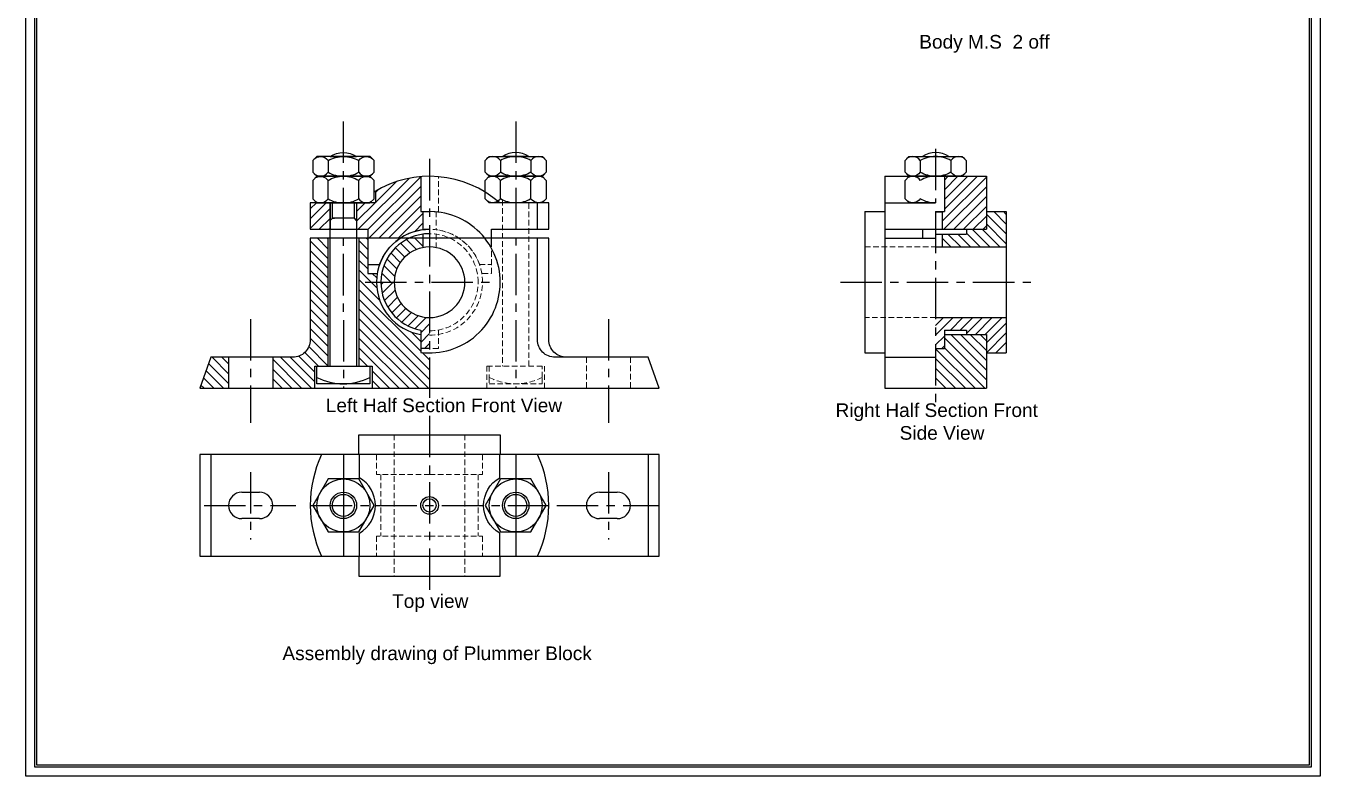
# Model space of a CAD drawing. Header units: millimetres. Extents: x -20 to 589, y -17 to 747.
# Drawn here: x -20 to 566, y -17 to 323 of the extents above; entities that cross this region are included whole.
import ezdxf

# ---------------------------------------------------------------- set-up
doc = ezdxf.new("R2010")
doc.units = ezdxf.units.MM
doc.header["$MEASUREMENT"] = 0
doc.linetypes.add('CENTER', pattern=[2, 1.25, -0.25, 0.25, -0.25])
doc.linetypes.add('HIDDEN', pattern=[0.375, 0.25, -0.125])
for name, color, linetype in [('dim', 7, 'Continuous'), ('hatching', 7, 'Continuous'), ('lines types', 7, 'Continuous'), ('PARTS', 7, 'Continuous'), ('plummer block parts', 7, 'Continuous')]:
    doc.layers.add(name, color=color, linetype=linetype)
doc.styles.get("Standard").update_dxf_attribs({"font": 'arial.ttf'})
pattern_1 = [(45, (199.1738, -116.3768), (-2.209709, 2.209709), [])]
pattern_2 = [(135, (199.1738, -116.3768), (-2.209709, -2.209709), [])]

msp = doc.modelspace()

# ---------------------------------------------------------------- hatches: boundary and pattern name
at = {"layer": 'hatching'}
h = msp.add_hatch(dxfattribs=at)
h.set_pattern_fill('ANSI31', color=256, scale=25, angle=90)
h.set_pattern_definition(pattern_2)
h.paths.add_polyline_path([(343.3, 654.92), (343.3, 661, 0.374693), (324.3, 639.21), (330.3, 639.21, -0.359988)])
h.paths.add_polyline_path([(469.3, 663.21), (460.3, 663.21), (460.3, 661.21), (449.3, 661.21), (449.3, 655.21), (478.3, 655.21), (478.3, 671.21), (469.3, 671.21)])
h.paths.add_polyline_path([(139.15, 498.97), (139.15, 502.97), (135.15, 502.97), (135.15, 518.97), (131.15, 518.97), (131.15, 460.97), (137.15, 460.97), (137.15, 450.97), (163.15, 450.97), (163.15, 466.97), (159.15, 466.97), (159.15, 475.3, -0.365977)])
h.paths.add_polyline_path([(109.15, 472.97, -0.414214), (101.15, 464.97), (92.15, 464.97), (92.15, 450.97), (111.15, 450.97), (111.15, 460.97), (117.15, 460.97), (117.15, 518.97), (109.15, 518.97)])
h.paths.add_polyline_path([(59.15, 450.97), (72.15, 450.97), (72.15, 464.97), (64.15, 464.97)])
h.paths.add_polyline_path([(72.15, 158.76), (72.15, 172.76), (64.15, 172.76), (59.15, 158.76)])
h.paths.add_polyline_path([(101.15, 172.76), (92.15, 172.76), (92.15, 158.76), (111.15, 158.76), (111.15, 168.76), (117.15, 168.76), (117.15, 226.76), (109.15, 226.76), (109.15, 180.76, -0.414214)])
h.paths.add_polyline_path([(131.15, 168.76), (136.15, 168.76), (137.15, 168.76), (137.15, 158.76), (163.14, 158.76), (163.14, 174.76, -0.031272), (159.15, 175.01), (159.15, 183.09, -0.365977), (139.15, 206.76, -0.041886), (139.49, 210.76), (139.15, 210.76), (135.15, 210.76), (135.15, 226.76), (131.15, 226.76)])
h.paths.add_polyline_path([(424.26, 222.76), (424.26, 238.76), (415.26, 238.76), (415.26, 230.76), (406.26, 230.76), (406.26, 228.55), (395.26, 228.55), (395.26, 222.76)])
h.paths.add_polyline_path([(415.26, 158.76), (415.26, 183.09), (396.26, 183.09), (396.26, 176.76), (392.26, 176.76), (392.26, 158.76)])
h = msp.add_hatch(dxfattribs=at)
h.set_pattern_fill('ANSI31', color=256, scale=25)
h.set_pattern_definition(pattern_1)
h.paths.add_polyline_path([(478.3, 580.94), (446.3, 580.94), (446.3, 566.94), (450.3, 566.94), (450.3, 574.94), (460.3, 574.94), (460.3, 572.94), (469.3, 572.94), (469.3, 564.94), (478.3, 564.94)])
h.paths.add_polyline_path([(346.3, 580.94, -0.414214), (330.3, 596.94), (324.3, 596.94, 0.361621), (342.3, 575.3), (342.3, 566.94), (346.3, 566.94)])
h.paths.add_polyline_path([(160.15, 656.66), (159.15, 656.66), (159.15, 672.49, 0.113544), (138.65, 665.93), (138.65, 660.66), (130.15, 660.66), (130.15, 648.66), (135.15, 648.66), (135.15, 632.66), (140.52, 632.66, -0.283669), (160.15, 648.47)])
h.paths.add_polyline_path([(118.15, 660.66), (109.15, 660.66), (109.15, 648.66), (118.15, 648.66)])
h.paths.add_polyline_path([(415.26, 254.76), (396.26, 254.76), (396.26, 238.76), (395.26, 238.76), (395.26, 230.76), (415.26, 230.76)])
h.paths.add_polyline_path([(424.26, 190.76), (392.26, 190.76), (392.26, 176.76), (396.26, 176.76), (396.26, 185.13), (406.26, 185.13), (406.26, 183.09), (415.26, 183.09), (415.26, 174.76), (424.26, 174.76)])
h.paths.add_polyline_path([(160.15, 238.76), (159.15, 238.76), (159.15, 254.59, 0.113544), (138.65, 248.04), (138.65, 242.76), (130.15, 242.76), (130.15, 230.76), (135.15, 230.76), (135.15, 226.76), (149.88, 226.76, -0.1156), (160.15, 230.57)])
h.paths.add_polyline_path([(118.15, 242.76), (109.15, 242.76), (109.15, 230.76), (118.15, 230.76)])
h = msp.add_hatch(dxfattribs=at)
h.set_pattern_fill('ANSI31', color=256, scale=25, angle=90)
h.set_pattern_definition(pattern_2)
h.paths.add_polyline_path([(160.15, 222.48), (160.15, 226.76), (153.98, 226.76, 0.293273), (141.15, 206.76), (147.15, 206.76, -0.359988)])
h = msp.add_hatch(dxfattribs=at)
h.set_pattern_fill('ANSI31', color=256, scale=25)
h.set_pattern_definition(pattern_1)
h.paths.add_polyline_path([(147.15, 206.76), (141.15, 206.76, 0.361621), (159.15, 185.13), (159.15, 176.76), (163.15, 176.76), (163.15, 190.76, -0.414214)])

# ---------------------------------------------------------------- linework, layer by layer
at = {"linetype": 'CENTER', "ltscale": 15}
for p, q in [((124.04, 279.57), (124.15, 158.72)), ((202.15, 279.6), (202.15, 158.76)), ((392.26, 267.22), (392.26, 242.76)), ((163.17, 262.62), (163.13, 154.43)), ((392.26, 238.76), (392.26, 151.62)), ((133.97, 206.76), (192.33, 206.76)), ((349.18, 206.76), (436.04, 206.76)), ((82.14, 190.06), (82.11, 143.08)), ((244.15, 190.02), (244.15, 143.04)), ((163.15, 146.21), (163.15, 66.25)), ((82.15, 120.77), (82.15, 90.26)), ((244.15, 120.77), (244.15, 90.26))]:
    msp.add_line(p, q, dxfattribs=at)
for points in [[(-19.6, 746.97), (566.34, 746.97), (566.34, -17), (-19.6, -17)], [(-15.6, 742.97), (562.34, 742.97), (562.34, -13), (-15.6, -13)], [(-14.6, 741.97), (561.34, 741.97), (561.34, -12), (-14.6, -12)]]:
    msp.add_lwpolyline(points, close=True)
for points in [[(61.14, 105.66), (102.62, 105.66)], [(109.39, 105.66), (138.65, 105.66), (216.94, 105.66)], [(220.74, 105.66), (267.15, 105.66)]]:
    msp.add_lwpolyline(points, dxfattribs=at)
at = {"layer": 'dim'}
for p, q in [((392.26, 238.73), (395.26, 238.73)), ((163.14, 176.76), (159.15, 176.76))]:
    msp.add_line(p, q, dxfattribs=at)
at = {"layer": 'lines types', "color": 251, "linetype": 'HIDDEN', "lineweight": 5, "ltscale": 10}
for p, q in [((196.15, 244.08), (196.15, 168.76)), ((163.15, 238.76), (167.15, 238.76)), ((166.15, 238.76), (166.15, 230.57)), ((166.15, 228.55), (166.15, 222.48)), ((360.26, 222.76), (392.26, 222.76)), ((392.26, 190.76), (360.26, 190.76)), ((167.15, 185.13), (167.15, 176.76)), ((167.15, 176.76), (163.14, 176.76)), ((234.15, 172.76), (234.15, 158.76)), ((254.15, 172.76), (254.15, 158.76)), ((147.15, 137.66), (147.15, 73.66)), ((179.15, 137.66), (179.15, 73.66)), ((139.15, 128.66), (139.15, 119.66)), ((187.15, 128.66), (187.15, 119.66)), ((141.15, 119.66), (141.15, 91.66)), ((185.15, 119.66), (185.15, 91.66)), ((139.15, 91.66), (139.15, 82.66)), ((187.15, 91.66), (187.15, 82.66))]:
    msp.add_line(p, q, dxfattribs=at)
for points in [[(167.15, 238.76), (167.15, 254.59)], [(208.15, 168.76), (208.15, 244.08)], [(187.15, 210.76), (191.15, 210.76), (191.15, 221.04)], [(189.15, 158.76), (189.15, 168.76), (215.15, 168.76), (215.15, 158.76)], [(163.15, 119.66), (139.15, 119.66)], [(163.15, 119.66), (187.15, 119.66)], [(163.15, 91.66), (139.15, 91.66)], [(163.15, 91.66), (187.15, 91.66)]]:
    msp.add_lwpolyline(points, dxfattribs=at)
for points in [[(166.15, 230.57, -0.283669), (185.78, 214.76), (191.15, 214.76), (191.15, 222.25)], [(163.15, 182.76, 0.414214), (187.15, 206.76)]]:
    msp.add_lwpolyline(points, format="xyb", dxfattribs=at)
msp.add_lwpolyline([(214.15, 163.63), (214.15, 168.76), (190.15, 168.76), (190.15, 163.63), (190.15, 160.76), (214.15, 160.76)], close=True, dxfattribs=at)
for centre, radius, start, end in [((163.15, 206.76), 24, 0, 89.9839), ((163.15, 206.76), 22, 0, 89.9839), ((163.15, 206.76), 22, 270, 0), ((202.15, 187.28), 26.52, 243.09884, 296.90116)]:
    msp.add_arc(centre, radius, start, end, dxfattribs=at)
at = {"layer": 'plummer block parts'}
for p, q in [((118.15, 263.76), (130.15, 263.76)), ((208.15, 263.76), (196.15, 263.76)), ((117.22, 261.9), (117.22, 256.61)), ((131.08, 256.61), (131.08, 261.9)), ((195.22, 261.9), (195.22, 256.61)), ((209.08, 261.9), (209.08, 256.61)), ((385.34, 261.9), (385.34, 256.61)), ((399.19, 261.9), (399.19, 256.61)), ((117.22, 244.61), (117.22, 252.9)), ((131.08, 244.61), (131.08, 252.9)), ((195.22, 244.61), (195.22, 252.9)), ((209.08, 244.61), (209.08, 252.9)), ((214.15, 254.76), (214.23, 254.76)), ((369.26, 254.76), (369.26, 158.76)), ((369.26, 254.76), (415.26, 254.76)), ((396.26, 254.76), (396.26, 238.76)), ((415.26, 254.76), (415.26, 230.76)), ((118.15, 242.76), (118.15, 230.76)), ((126.27, 242.76), (126.38, 242.87)), ((130.15, 242.76), (130.15, 230.76)), ((212.01, 230.76), (212.01, 242.76)), ((369.26, 242.76), (392.26, 242.76)), ((129.15, 235.76), (119.15, 235.76)), ((119.15, 235.76), (120.15, 235.76)), ((159.15, 238.76), (163.15, 238.76)), ((160.15, 238.76), (160.15, 230.57)), ((360.26, 238.76), (360.26, 174.76)), ((360.26, 238.76), (369.26, 238.76)), ((392.26, 238.76), (396.26, 238.76)), ((395.26, 238.73), (395.26, 230.76)), ((415.26, 238.76), (424.26, 238.76)), ((424.26, 238.76), (424.26, 174.76)), ((160.15, 228.55), (160.15, 222.48)), ((369.26, 230.76), (415.26, 230.76)), ((386.26, 230.76), (386.26, 226.76)), ((392.26, 228.55), (406.26, 228.55)), ((395.26, 228.55), (395.26, 222.76)), ((406.26, 230.76), (406.26, 228.55)), ((117.15, 226.76), (117.15, 168.76)), ((131.15, 226.76), (131.15, 168.76)), ((369.26, 226.76), (392.26, 226.76)), ((392.26, 222.76), (424.26, 222.76)), ((139.15, 210.76), (139.49, 210.76)), ((187.15, 210.76), (186.81, 210.76)), ((392.26, 190.76), (424.26, 190.76)), ((159.15, 185.13), (159.15, 175.01)), ((396.26, 185.13), (396.26, 176.76)), ((396.26, 185.13), (406.26, 185.13)), ((396.26, 183.09), (415.26, 183.09)), ((406.26, 185.13), (406.26, 183.09)), ((415.26, 183.09), (415.26, 158.76)), ((392.26, 176.76), (396.26, 176.76)), ((72.15, 172.76), (72.15, 158.76)), ((92.15, 172.76), (92.15, 158.76)), ((360.26, 174.76), (369.26, 174.76)), ((369.26, 172.76), (392.26, 172.76)), ((415.26, 174.76), (424.26, 174.76)), ((369.26, 158.76), (415.26, 158.76)), ((131.15, 128.66), (131.15, 137.66)), ((131.15, 137.66), (195.15, 137.66)), ((195.15, 137.66), (195.15, 128.66)), ((64.15, 128.66), (64.15, 82.66)), ((124.15, 128.66), (124.15, 82.66)), ((262.15, 128.66), (262.15, 82.66)), ((78.15, 111.66), (86.15, 111.66)), ((240.15, 111.66), (248.15, 111.66)), ((86.15, 99.66), (78.15, 99.66)), ((248.15, 99.66), (240.15, 99.66)), ((131.15, 82.66), (131.15, 73.66)), ((195.15, 73.66), (195.15, 82.66)), ((131.15, 73.66), (195.15, 73.66))]:
    msp.add_line(p, q, dxfattribs=at)
for points in [[(138.01, 261.9), (136.23, 263.76), (134.54, 263.76), (124.15, 263.76), (113.76, 263.76), (112.07, 263.76), (110.29, 261.9), (110.29, 256.61), (112.07, 254.76), (113.76, 254.76), (124.15, 254.76), (134.54, 254.76), (136.23, 254.76), (138.01, 256.61)], [(188.29, 261.9), (190.07, 263.76), (191.76, 263.76), (202.15, 263.76), (212.54, 263.76), (214.23, 263.76), (216.01, 261.9), (216.01, 256.61), (214.23, 254.76), (212.54, 254.76), (202.15, 254.76), (191.76, 254.76), (190.07, 254.76), (188.29, 256.61)], [(378.41, 261.9), (380.18, 263.76), (381.87, 263.76), (392.26, 263.76), (402.65, 263.76), (404.34, 263.76), (406.12, 261.9), (406.12, 256.61), (404.34, 254.76), (402.65, 254.76), (392.26, 254.76), (381.87, 254.76), (380.18, 254.76), (378.41, 256.61)], [(138.01, 252.9), (136.15, 254.76), (134.54, 254.76), (124.15, 254.76), (113.76, 254.76), (112.15, 254.76), (110.29, 252.9), (110.29, 244.61), (112.15, 242.76), (113.76, 242.76), (124.15, 242.76), (134.54, 242.76), (136.15, 242.76), (138.01, 244.61)], [(188.29, 252.9), (190.15, 254.76), (191.76, 254.76), (202.15, 254.76), (212.54, 254.76), (214.15, 254.76), (216.01, 252.9), (216.01, 244.61), (214.15, 242.76), (212.54, 242.76), (202.15, 242.76), (191.76, 242.76), (190.15, 242.76), (188.29, 244.61)], [(112.15, 163.63), (112.15, 168.76), (136.15, 168.76), (136.15, 163.63), (136.15, 160.76), (112.15, 160.76)], [(59.15, 128.66), (59.15, 82.66), (267.15, 82.66), (267.15, 128.66)], [(117.22, 117.66), (110.29, 105.66), (117.22, 93.66), (131.08, 93.66), (138.01, 105.66), (131.08, 117.66)], [(195.22, 117.66), (188.29, 105.66), (195.22, 93.66), (209.08, 93.66), (216.01, 105.66), (209.08, 117.66)]]:
    msp.add_lwpolyline(points, close=True, dxfattribs=at)
for points in [[(110.98, 262.62, -0.159163), (113.76, 263.76, -0.250925), (117.22, 261.9, -0.131589), (124.15, 263.76, -0.131589), (131.08, 261.9, -0.250925), (134.54, 263.76, -0.159163), (137.32, 262.62)], [(118.15, 263.76, -0.305873), (130.15, 263.76)], [(215.32, 262.62, 0.159163), (212.54, 263.76, 0.250925), (209.08, 261.9, 0.131589), (202.15, 263.76, 0.131589), (195.22, 261.9, 0.250925), (191.76, 263.76, 0.159163), (188.98, 262.62)], [(208.15, 263.76, 0.305873), (196.15, 263.76)], [(405.44, 262.62, 0.159163), (402.65, 263.76, 0.250925), (399.19, 261.9, 0.131589), (392.26, 263.76, 0.131589), (385.34, 261.9, 0.250925), (381.87, 263.76, 0.159163), (379.09, 262.62)], [(398.26, 263.76, 0.305873), (386.26, 263.76)], [(110.98, 255.9, 0.159163), (113.76, 254.76, 0.250925), (117.22, 256.61, 0.131589), (124.15, 254.76, 0.131589), (131.08, 256.61, 0.250925), (134.54, 254.76, 0.159163), (137.32, 255.9)], [(111.44, 254.05, -0.413992), (117.22, 252.9, -0.154554), (124.15, 254.76, -0.154554), (131.08, 252.9, -0.413992), (136.86, 254.05)], [(191.15, 222.76), (191.15, 230.76), (217.15, 230.76), (217.15, 242.76), (194.9, 242.76, 0.329745), (138.01, 247.65)], [(215.32, 255.9, -0.159163), (212.54, 254.76, -0.250925), (209.08, 256.61, -0.131589), (202.15, 254.76, -0.131589), (195.22, 256.61, -0.250925), (191.76, 254.76, -0.159163), (188.98, 255.9)], [(214.86, 254.05, 0.413992), (209.08, 252.9, 0.154554), (202.15, 254.76, 0.154554), (195.22, 252.9, 0.413992), (189.44, 254.05)], [(405.44, 255.9, -0.159163), (402.65, 254.76, -0.250925), (399.19, 256.61, -0.131589), (392.26, 254.76, -0.131589), (385.34, 256.61, -0.250925), (381.87, 254.76, -0.159163), (379.09, 255.9)], [(393.33, 254.76, 0.022507), (392.26, 254.76, 0.154554), (385.34, 252.9, 0.413992), (379.55, 254.05)], [(138.65, 248.04), (138.65, 242.76), (109.15, 242.76), (109.15, 230.76), (135.15, 230.76), (135.15, 214.76), (140.52, 214.76, -0.317837), (163.15, 230.76, -0.317837)], [(111.44, 243.47, 0.413992), (117.22, 244.61, 0.154554), (124.15, 242.76, 0.154554), (131.08, 244.61, 0.413992), (136.86, 243.47)], [(214.86, 243.47, -0.413992), (209.08, 244.61, -0.154554), (202.15, 242.76, -0.154554), (195.22, 244.61, -0.413992), (189.44, 243.47)], [(392.26, 242.76, -0.154554), (385.34, 244.61, -0.413992), (379.55, 243.47)], [(225.15, 172.76, -0.414214), (217.15, 180.76), (217.15, 226.76), (109.15, 226.76), (109.15, 180.76, -0.414214), (101.15, 172.76), (64.15, 172.76), (59.15, 158.76), (267.15, 158.76), (262.15, 172.76), (220.01, 172.76, -0.414214), (212.01, 180.76), (212.01, 226.76)], [(139.15, 206.76), (139.15, 206.76, 0.365977), (159.15, 183.09, 0.365977)], [(114.29, 128.66, 0.223612), (114.29, 82.66)], [(131.4, 82.66), (131.4, 93.1, 0.577298), (131.4, 118.22), (131.4, 128.66)], [(194.9, 82.66), (194.9, 93.1, -0.577298), (194.9, 118.22), (194.9, 128.66)]]:
    msp.add_lwpolyline(points, format="xyb", dxfattribs=at)
for points in [[(159.15, 254.59), (159.15, 238.76)], [(392.26, 242.76), (381.87, 242.76), (380.26, 242.76), (378.41, 244.61), (378.41, 252.9), (380.26, 254.76), (381.87, 254.76), (392.26, 254.76), (402.65, 254.76), (404.26, 254.76)], [(118.15, 168.76), (118.15, 242.76)], [(118.15, 234.78), (119.15, 235.76), (119.15, 242.76)], [(130.15, 234.78), (129.15, 235.76), (129.15, 242.76)], [(130.15, 242.76), (130.15, 168.76)], [(135.15, 226.76), (135.15, 210.76), (139.15, 210.76)], [(111.15, 158.76), (111.15, 168.76), (137.15, 168.76), (137.15, 158.76)]]:
    msp.add_lwpolyline(points, dxfattribs=at)
msp.add_lwpolyline([(202.15, 82.66), (212.01, 82.66, 0.223612), (212.01, 128.66), (202.15, 128.66)], format="xyb", close=True, dxfattribs=at)
for centre, radius in [((124.15, 105.66), 12), ((202.15, 105.66), 12), ((124.15, 105.66), 6), ((124.15, 105.66), 6), ((202.15, 105.66), 6), ((202.15, 105.66), 6), ((124.15, 105.66), 5), ((163.15, 105.66), 4), ((163.15, 105.66), 3), ((202.15, 105.66), 5)]:
    msp.add_circle(centre, radius, dxfattribs=at)
for centre, radius, start, end in [((163.15, 206.76), 32, 0, 95.37938), ((163.15, 206.76), 24, 90, 180), ((163.15, 206.76), 22, 90, 180), ((163.15, 206.76), 16, 0, 180), ((163.15, 206.76), 22, 180, 259.52432), ((163.15, 206.76), 16, 180, 0), ((163.15, 206.76), 32, 262.81924, 0), ((124.15, 187.28), 26.52, 243.09884, 296.90116), ((78.15, 105.66), 6, 90, 270), ((86.15, 105.66), 6, 270, 90), ((240.15, 105.66), 6, 90, 270), ((248.15, 105.66), 6, 270, 90)]:
    msp.add_arc(centre, radius, start, end, dxfattribs=at)

# ---------------------------------------------------------------- texts
at = {"layer": 'PARTS', "lineweight": 15}
for s, height, p in [('Body M.S  2 off', 6.1798, (384.86, 312.63)), ('Left Half Section Front View', 6.1798, (116.17, 147.91)), ('Top view', 6.18, (146.19, 59.23)), ('Assembly drawing of Plummer Block', 6.1798, (96.54, 35.56))]:
    msp.add_text(s, height=height, dxfattribs=at).set_placement(p)
at = {"layer": 'PARTS', "lineweight": 15, "insert": (345.12, 151.9), "char_height": 6.1798, "attachment_point": 1}
msp.add_mtext_dynamic_manual_height_columns('\\pxqc;Right Half Section Front    Side View', width=95.2985, gutter_width=1, heights=[39.25], dxfattribs=at)

doc.saveas('drawing.dxf')
